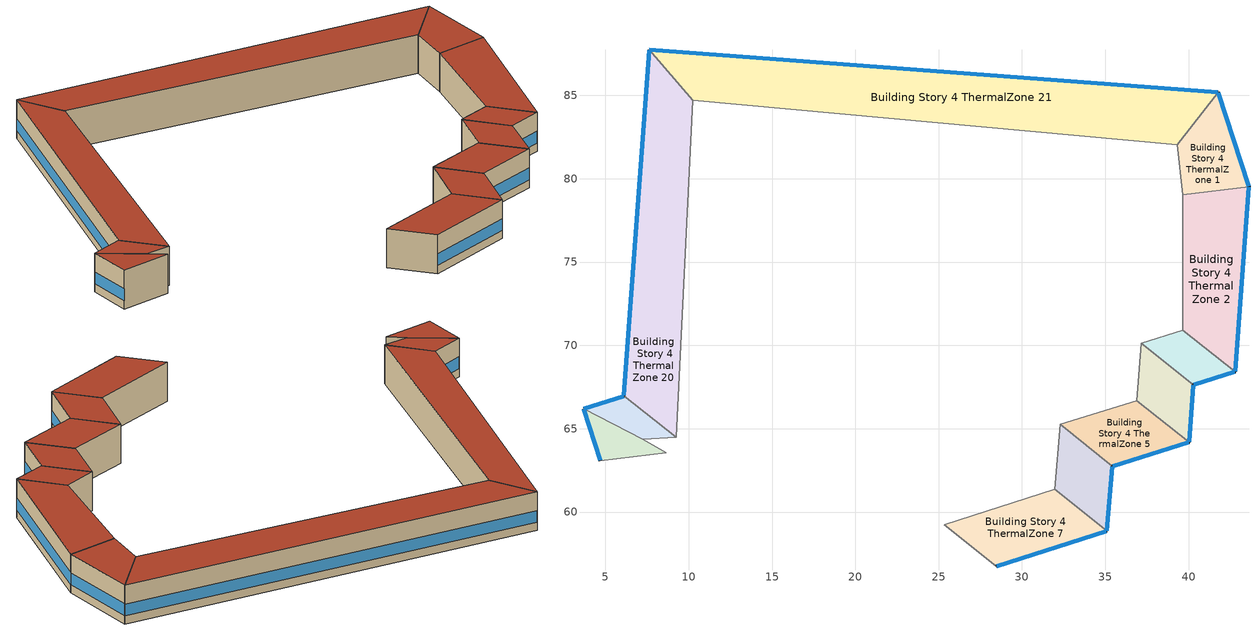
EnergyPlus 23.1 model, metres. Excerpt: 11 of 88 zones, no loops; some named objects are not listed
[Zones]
Building Story 4 ThermalZone 1
 floor adiabatic (Typical Interior Ceiling): 41.78,85.18 43.63,79.52 39.65,79.04 39.31,82.04 z10.8
 wall outside (Typical Insulated Steel Framed Exterior Wall R-12.99): 43.63,79.52 41.78,85.18 z10.8:14.4
 wall adiabatic (Typical Interior Wall): 41.78,85.18 39.31,82.04 39.65,79.04 43.63,79.52 z10.8:14.4
 window (U 0.55 SHGC 0.25): 43.62,79.54 41.79,85.16 z11.56:12.65
 roof outside (Typical IEAD Roof - Highly Reflective R-25.64): 39.31,82.04 39.65,79.04 43.63,79.52 41.78,85.18 z14.4
Building Story 4 ThermalZone 18
 floor adiabatic (Typical Interior Ceiling): 4.69,63.08 3.68,66.19 7.24,64.37 8.66,63.55 z10.8
 wall outside (Typical Insulated Steel Framed Exterior Wall R-12.99): 3.68,66.19 4.69,63.08 z10.8:14.4
 wall adiabatic (Typical Interior Wall): 4.69,63.08 8.66,63.55 7.24,64.37 3.68,66.19 z10.8:14.4
 window (U 0.55 SHGC 0.25): 3.69,66.17 4.68,63.11 z11.56:12.66
 roof outside (Typical IEAD Roof - Highly Reflective R-25.64): 8.66,63.55 7.24,64.37 3.68,66.19 4.69,63.08 z14.4
Building Story 4 ThermalZone 19
 floor adiabatic (Typical Interior Ceiling): 3.68,66.19 6.11,66.97 9.26,64.5 7.24,64.37 z10.8
 wall outside (Typical Insulated Steel Framed Exterior Wall R-12.99): 6.11,66.97 3.68,66.19 z10.8:14.4
 wall adiabatic (Typical Interior Wall): 3.68,66.19 7.24,64.37 9.26,64.5 6.11,66.97 z10.8:14.4
 window (U 0.55 SHGC 0.25): 6.09,66.96 3.71,66.2 z11.56:12.66
 roof outside (Typical IEAD Roof - Highly Reflective R-25.64): 7.24,64.37 9.26,64.5 6.11,66.97 3.68,66.19 z14.4
Building Story 4 ThermalZone 2
 floor adiabatic (Typical Interior Ceiling): 43.63,79.52 42.79,68.41 39.66,70.91 39.65,79.04 z10.8
 wall outside (Typical Insulated Steel Framed Exterior Wall R-12.99): 42.79,68.41 43.63,79.52 z10.8:14.4
 wall adiabatic (Typical Interior Wall): 43.63,79.52 39.65,79.04 39.66,70.91 42.79,68.41 z10.8:14.4
 window (U 0.55 SHGC 0.25): 42.79,68.44 43.62,79.49 z11.56:12.65
 roof outside (Typical IEAD Roof - Highly Reflective R-25.64): 39.65,79.04 39.66,70.91 42.79,68.41 43.63,79.52 z14.4
Building Story 4 ThermalZone 20
 floor adiabatic (Typical Interior Ceiling): 6.11,66.97 7.62,87.74 10.23,84.71 9.26,64.5 z10.8
 wall outside (Typical Insulated Steel Framed Exterior Wall R-12.99): 7.62,87.74 6.11,66.97 z10.8:14.4
 wall adiabatic (Typical Interior Wall): 6.11,66.97 9.26,64.5 10.23,84.71 7.62,87.74 z10.8:14.4
 window (U 0.55 SHGC 0.25): 7.62,87.71 6.11,66.99 z11.56:12.64
 roof outside (Typical IEAD Roof - Highly Reflective R-25.64): 9.26,64.5 10.23,84.71 7.62,87.74 6.11,66.97 z14.4
Building Story 4 ThermalZone 21
 floor adiabatic (Typical Interior Ceiling): 7.62,87.74 41.78,85.18 39.31,82.04 10.23,84.71 z10.8
 wall outside (Typical Insulated Steel Framed Exterior Wall R-12.99): 41.78,85.18 7.62,87.74 z10.8:14.4
 wall adiabatic (Typical Interior Wall): 7.62,87.74 10.23,84.71 39.31,82.04 41.78,85.18 z10.8:14.4
 window (U 0.55 SHGC 0.25): 41.76,85.19 7.65,87.74 z11.56:12.64
 roof outside (Typical IEAD Roof - Highly Reflective R-25.64): 10.23,84.71 39.31,82.04 41.78,85.18 7.62,87.74 z14.4
Building Story 4 ThermalZone 3
 floor adiabatic (Typical Interior Ceiling): 42.79,68.41 40.28,67.64 37.15,70.13 39.66,70.91 z10.8
 wall outside (Typical Insulated Steel Framed Exterior Wall R-12.99): 40.28,67.64 42.79,68.41 z10.8:14.4
 wall adiabatic (Typical Interior Wall): 42.79,68.41 39.66,70.91 37.15,70.13 40.28,67.64 z10.8:14.4
 window (U 0.55 SHGC 0.25): 40.3,67.64 42.76,68.41 z11.56:12.66
 roof outside (Typical IEAD Roof - Highly Reflective R-25.64): 39.66,70.91 37.15,70.13 40.28,67.64 42.79,68.41 z14.4
Building Story 4 ThermalZone 4
 floor adiabatic (Typical Interior Ceiling): 40.28,67.64 40.03,64.19 36.89,66.68 37.15,70.13 z10.8
 wall outside (Typical Insulated Steel Framed Exterior Wall R-12.99): 40.03,64.19 40.28,67.64 z10.8:14.4
 wall adiabatic (Typical Interior Wall): 40.28,67.64 37.15,70.13 36.89,66.68 40.03,64.19 z10.8:14.4
 window (U 0.55 SHGC 0.25): 40.03,64.22 40.27,67.61 z11.56:12.66
 roof outside (Typical IEAD Roof - Highly Reflective R-25.64): 37.15,70.13 36.89,66.68 40.03,64.19 40.28,67.64 z14.4
Building Story 4 ThermalZone 5
 floor adiabatic (Typical Interior Ceiling): 40.03,64.19 35.42,62.75 32.3,65.25 36.89,66.68 z10.8
 wall outside (Typical Insulated Steel Framed Exterior Wall R-12.99): 35.42,62.75 40.03,64.19 z10.8:14.4
 wall adiabatic (Typical Interior Wall): 40.03,64.19 36.89,66.68 32.3,65.25 35.42,62.75 z10.8:14.4
 window (U 0.55 SHGC 0.25): 35.44,62.76 40,64.19 z11.56:12.65
 roof outside (Typical IEAD Roof - Highly Reflective R-25.64): 36.89,66.68 32.3,65.25 35.42,62.75 40.03,64.19 z14.4
Building Story 4 ThermalZone 6
 floor adiabatic (Typical Interior Ceiling): 35.42,62.75 35.08,58.86 31.96,61.36 32.3,65.25 z10.8
 wall outside (Typical Insulated Steel Framed Exterior Wall R-12.99): 35.08,58.86 35.42,62.75 z10.8:14.4
 wall adiabatic (Typical Interior Wall): 35.42,62.75 32.3,65.25 31.96,61.36 35.08,58.86 z10.8:14.4
 window (U 0.55 SHGC 0.25): 35.09,58.89 35.42,62.72 z11.56:12.66
 roof outside (Typical IEAD Roof - Highly Reflective R-25.64): 32.3,65.25 31.96,61.36 35.08,58.86 35.42,62.75 z14.4
Building Story 4 ThermalZone 7
 floor adiabatic (Typical Interior Ceiling): 35.08,58.86 28.47,56.75 25.33,59.23 31.96,61.36 z10.8
 wall outside (Typical Insulated Steel Framed Exterior Wall R-12.99): 28.47,56.75 35.08,58.86 z10.8:14.4
 wall adiabatic (Typical Interior Wall): 35.08,58.86 31.96,61.36 25.33,59.23 28.47,56.75 z10.8:14.4
 window (U 0.55 SHGC 0.25): 28.49,56.76 35.06,58.85 z11.56:12.65
 roof outside (Typical IEAD Roof - Highly Reflective R-25.64): 31.96,61.36 25.33,59.23 28.47,56.75 35.08,58.86 z14.4
[Building]
bld_12: Terrain=City
[Site:Location]
Jack Northrop Fld H_CA_USA: Latitude {deg}=41.31356; Longitude {deg}=-105.585; Time Zone {hr}=-8; Elevation {m}=21
[Site:GroundTemperature:FCfactorMethod]
18.8, 14.3, 13.6, 13.2, 13.3, 12.6, 15.3, 15.6, 17.7, 19.4, 19.7, 18.5
[Site:WaterMainsTemperature]
Calculation Method=Correlation; Annual Average Outdoor Air Temperature {C}=8.96667; Maximum Difference In Monthly Average Outdoor Air Temperatures {deltaC}=26.2
[SizingPeriod:DesignDay] Day of Month=21; Dry-Bulb Temperature Range Modifier Type=DefaultMultipliers; Humidity Condition Type=Wetbulb; Barometric Pressure {Pa}=98769; Rain Indicator=No; Snow Indicator=No; Daylight Saving Time Indicator=No; Begin Environment Reset Mode=FullResetAtBeginEnvironment
Name | Month | Day Type | Maximum Dry-Bulb Temperature {C} | Daily Dry-Bulb Temperature Range {deltaC} | Wetbulb or DewPoint at Maximum Dry-Bulb {C} | Wind Speed {m/s} | Wind Direction {deg} | Solar Model Indicator | ASHRAE Clear Sky Optical Depth for Beam Irradiance (taub) | ASHRAE Clear Sky Optical Depth for Diffuse Irradiance (taud) | Sky Clearness
Buffalo Niagara Intl Ap Ann Clg .4% Condns DB=>MWB 1 | 7 | SummerDesignDay | 30.3 | 9.3 | 21.8 | 5.7 | 240 | ASHRAETau | 0.462 | 2.001
Buffalo Niagara Intl Ap Ann Clg .4% Condns WB=>MDB 1 | 7 | SummerDesignDay | 27.8 | 9.3 | 23.8 | 5.7 | 240 | ASHRAETau | 0.462 | 2.001
Buffalo Niagara Intl Ap Ann Htg 99.6% Condns DB 1 | 1 | WinterDesignDay | -16.3 | 0 | -16.3 | 5.1 | 270 | ASHRAEClearSky |  |  | 0
[Material]
Name | Roughness | Thickness {m} | Conductivity {W/m-K} | Density {kg/m3} | Specific Heat {J/kg-K} | Thermal Absorptance | Solar Absorptance | Visible Absorptance
100mm Normalweight concrete floor | MediumRough | 0.1016 | 2.31045 | 2322 | 832.557 | 0.9 | 0.7 | 0.7
25mm Stucco | Smooth | 0.0254 | 0.72 | 1856 | 840 | 0.9 | 0.7 | 0.7
5/8 in. Gypsum Board | MediumSmooth | 0.0159 | 0.16 | 800 | 1090 | 0.9 | 0.7 | 0.7
G01 13mm gypsum board | Smooth | 0.0127 | 0.160031 | 800.001 | 1090.73 | 0.9 | 0.7 | 0.5
Metal Roof Surface | Smooth | 0.0008 | 45.28 | 7824 | 500 | 0.9 | 0.7 | 0.7
Roof Membrane - Highly Reflective | VeryRough | 0.0095 | 0.16 | 1121.29 | 1460 | 0.75 | 0.45 | 0.7
Std Wood 6inch 1; Std Wood 6inch 2 | MediumSmooth | 0.15 | 0.12 | 540 | 1210 | 0.9 | 0.7 | 0.7
[Material:NoMass] Roughness=Smooth; Thermal Absorptance=0.9; Solar Absorptance=0.7
Name | Thermal Resistance {m2-K/W} | Visible Absorptance
CP02 CARPET PAD | 0.21648 | 0.8
Typical Insulation R-10.81 | 1.90342 | 0.7
Typical Insulation R-24.52 | 4.31889 | 0.7
[WindowMaterial:Gas]
Gap_1_W_0_0032: Gas Type=Air; Thickness {m}=0.0032
[WindowMaterial:Glazing] Optical Data Type=SpectralAverage; Infrared Transmittance at Normal Incidence=0; Back Side Infrared Hemispherical Emissivity=0.84; Conductivity {W/m-K}=1; Dirt Correction Factor for Solar and Visible Transmittance=1; Solar Diffusing=No
Name | Thickness {m} | Solar Transmittance at Normal Incidence | Front Side Solar Reflectance at Normal Incidence | Back Side Solar Reflectance at Normal Incidence | Visible Transmittance at Normal Incidence | Front Side Visible Reflectance at Normal Incidence | Back Side Visible Reflectance at Normal Incidence | Front Side Infrared Hemispherical Emissivity
Glass_2022F_LayerAvg | 0.0039 | 0.355897 | 0.394095 | 0.265645 | 0.677694 | 0.042734 | 0.05547 | 0.046
Glass_2175_LayerAvg | 0.0086 | 0.167758 | 0.217606 | 0.437978 | 0.416044 | 0.078729 | 0.10654 | 0.84
[Construction]
InteriorFurnishings 1: Std Wood 6inch 1
InteriorFurnishings 2: Std Wood 6inch 2
Typical IEAD Roof - Highly Reflective R-25.64: Roof Membrane - Highly Reflective, Typical Insulation R-24.52, Metal Roof Surface
Typical Insulated Steel Framed Exterior Wall R-12.99: 25mm Stucco, 5/8 in. Gypsum Board, Typical Insulation R-10.81, 5/8 in. Gypsum Board
Typical Interior Ceiling: CP02 CARPET PAD, 100mm Normalweight concrete floor
Typical Interior Wall: G01 13mm gypsum board, G01 13mm gypsum board
U 0.55 SHGC 0.25: Glass_2175_LayerAvg, Gap_1_W_0_0032, Glass_2022F_LayerAvg
[Zone] Multiplier=1; Part of Total Floor Area=Yes
Building Story 4 ThermalZone 1; Building Story 4 ThermalZone 18; Building Story 4 ThermalZone 19; Building Story 4 ThermalZone 2; Building Story 4 ThermalZone 20; Building Story 4 ThermalZone 21; Building Story 4 ThermalZone 3; Building Story 4 ThermalZone 4; Building Story 4 ThermalZone 5; Building Story 4 ThermalZone 6; Building Story 4 ThermalZone 7
[Space] Space Type=Story Top Blended Space Type
Name | Zone
Building Story 4 Space 1 | Building Story 4 ThermalZone 1
Building Story 4 Space 18 | Building Story 4 ThermalZone 18
Building Story 4 Space 19 | Building Story 4 ThermalZone 19
Building Story 4 Space 2 | Building Story 4 ThermalZone 2
Building Story 4 Space 20 | Building Story 4 ThermalZone 20
Building Story 4 Space 21 | Building Story 4 ThermalZone 21
Building Story 4 Space 3 | Building Story 4 ThermalZone 3
Building Story 4 Space 4 | Building Story 4 ThermalZone 4
Building Story 4 Space 5 | Building Story 4 ThermalZone 5
Building Story 4 Space 6 | Building Story 4 ThermalZone 6
Building Story 4 Space 7 | Building Story 4 ThermalZone 7
[SpaceList]
Story Top Blended Space Type: Building Story 4 Space 1, Building Story 4 Space 7, Building Story 4 Space 5, Building Story 4 Space 8, Building Story 4 Space 21, Building Story 4 Space 12, Building Story 4 Space 3, Building Story 4 Space 19, Building Story 4 Space 16, Building Story 4 Space 18, Building Story 4 Space, Building Story 4 Space 17, Building Story 4 Space 10, Building Story 4 Space 6, Building Story 4 Space 4, Building Story 4 Space 15, Building Story 4 Space 20, Building Story 4 Space 13, Building Story 4 Space 2, Building Story 4 Space 9, Building Story 4 Space 14, Building Story 4 Space 11
[InternalMass]
Name | Construction | Zone or ZoneList | Space or SpaceList | Surface Area {m2}
Building Story 4 Space 1 Office WholeBuilding - Lg Office A  - Story Top Mass; Building Story 4 Space 1 Office WholeBuilding - Lg Office C  - Story Top Mass | InteriorFurnishings 1 | Building Story 4 ThermalZone 1 | Building Story 4 Space 1 | 2.91898
Building Story 4 Space 7 Office WholeBuilding - Lg Office A  - Story Top Mass; Building Story 4 Space 7 Office WholeBuilding - Lg Office C  - Story Top Mass | InteriorFurnishings 1 | Building Story 4 ThermalZone 7 | Building Story 4 Space 7 | 4.23709
Building Story 4 Space 5 Office WholeBuilding - Lg Office A  - Story Top Mass; Building Story 4 Space 5 Office WholeBuilding - Lg Office C  - Story Top Mass | InteriorFurnishings 1 | Building Story 4 ThermalZone 5 | Building Story 4 Space 5 | 2.92402
Building Story 4 Space 21 Office WholeBuilding - Lg Office A  - Story Top Mass; Building Story 4 Space 21 Office WholeBuilding - Lg Office C  - Story Top Mass | InteriorFurnishings 1 | Building Story 4 ThermalZone 21 | Building Story 4 Space 21 | 17.8663
Building Story 4 Space 3 Office WholeBuilding - Lg Office A  - Story Top Mass; Building Story 4 Space 3 Office WholeBuilding - Lg Office C  - Story Top Mass | InteriorFurnishings 1 | Building Story 4 ThermalZone 3 | Building Story 4 Space 3 | 1.59524
Building Story 4 Space 19 Office WholeBuilding - Lg Office A  - Story Top Mass; Building Story 4 Space 19 Office WholeBuilding - Lg Office C  - Story Top Mass | InteriorFurnishings 1 | Building Story 4 ThermalZone 19 | Building Story 4 Space 19 | 1.15428
Building Story 4 Space 18 Office WholeBuilding - Lg Office A  - Story Top Mass; Building Story 4 Space 18 Office WholeBuilding - Lg Office C  - Story Top Mass | InteriorFurnishings 1 | Building Story 4 ThermalZone 18 | Building Story 4 Space 18 | 1.20303
Building Story 4 Space 6 Office WholeBuilding - Lg Office A  - Story Top Mass; Building Story 4 Space 6 Office WholeBuilding - Lg Office C  - Story Top Mass | InteriorFurnishings 1 | Building Story 4 ThermalZone 6 | Building Story 4 Space 6 | 2.38235
Building Story 4 Space 4 Office WholeBuilding - Lg Office A  - Story Top Mass; Building Story 4 Space 4 Office WholeBuilding - Lg Office C  - Story Top Mass | InteriorFurnishings 1 | Building Story 4 ThermalZone 4 | Building Story 4 Space 4 | 2.09498
Building Story 4 Space 20 Office WholeBuilding - Lg Office A  - Story Top Mass; Building Story 4 Space 20 Office WholeBuilding - Lg Office C  - Story Top Mass | InteriorFurnishings 1 | Building Story 4 ThermalZone 20 | Building Story 4 Space 20 | 11.4395
Building Story 4 Space 2 Office WholeBuilding - Lg Office A  - Story Top Mass; Building Story 4 Space 2 Office WholeBuilding - Lg Office C  - Story Top Mass | InteriorFurnishings 1 | Building Story 4 ThermalZone 2 | Building Story 4 Space 2 | 6.3381
Building Story 4 Space 1 Office WholeBuilding - Lg Office A end_a - Story Top Mass; Building Story 4 Space 1 Office WholeBuilding - Lg Office A end_b - Story Top Mass; Building Story 4 Space 1 Office WholeBuilding - Lg Office C end_a - Story Top Mass; Building Story 4 Space 1 Office WholeBuilding - Lg Office C end_b - Story Top Mass | InteriorFurnishings 1 | Building Story 4 ThermalZone 1 | Building Story 4 Space 1 | 0.242637
Building Story 4 Space 7 Office WholeBuilding - Lg Office A end_a - Story Top Mass; Building Story 4 Space 7 Office WholeBuilding - Lg Office A end_b - Story Top Mass; Building Story 4 Space 7 Office WholeBuilding - Lg Office C end_a - Story Top Mass; Building Story 4 Space 7 Office WholeBuilding - Lg Office C end_b - Story Top Mass | InteriorFurnishings 1 | Building Story 4 ThermalZone 7 | Building Story 4 Space 7 | 0.352204
Building Story 4 Space 5 Office WholeBuilding - Lg Office A end_a - Story Top Mass; Building Story 4 Space 5 Office WholeBuilding - Lg Office A end_b - Story Top Mass; Building Story 4 Space 5 Office WholeBuilding - Lg Office C end_a - Story Top Mass; Building Story 4 Space 5 Office WholeBuilding - Lg Office C end_b - Story Top Mass | InteriorFurnishings 1 | Building Story 4 ThermalZone 5 | Building Story 4 Space 5 | 0.243056
Building Story 4 Space 21 Office WholeBuilding - Lg Office A end_a - Story Top Mass; Building Story 4 Space 21 Office WholeBuilding - Lg Office A end_b - Story Top Mass; Building Story 4 Space 21 Office WholeBuilding - Lg Office C end_a - Story Top Mass; Building Story 4 Space 21 Office WholeBuilding - Lg Office C end_b - Story Top Mass | InteriorFurnishings 1 | Building Story 4 ThermalZone 21 | Building Story 4 Space 21 | 1.48512
Building Story 4 Space 3 Office WholeBuilding - Lg Office A end_a - Story Top Mass; Building Story 4 Space 3 Office WholeBuilding - Lg Office A end_b - Story Top Mass; Building Story 4 Space 3 Office WholeBuilding - Lg Office C end_a - Story Top Mass; Building Story 4 Space 3 Office WholeBuilding - Lg Office C end_b - Story Top Mass | InteriorFurnishings 1 | Building Story 4 ThermalZone 3 | Building Story 4 Space 3 | 0.132603
Building Story 4 Space 19 Office WholeBuilding - Lg Office A end_a - Story Top Mass; Building Story 4 Space 19 Office WholeBuilding - Lg Office A end_b - Story Top Mass; Building Story 4 Space 19 Office WholeBuilding - Lg Office C end_a - Story Top Mass; Building Story 4 Space 19 Office WholeBuilding - Lg Office C end_b - Story Top Mass | InteriorFurnishings 1 | Building Story 4 ThermalZone 19 | Building Story 4 Space 19 | 0.0959489
Building Story 4 Space 18 Office WholeBuilding - Lg Office A end_a - Story Top Mass; Building Story 4 Space 18 Office WholeBuilding - Lg Office A end_b - Story Top Mass; Building Story 4 Space 18 Office WholeBuilding - Lg Office C end_a - Story Top Mass; Building Story 4 Space 18 Office WholeBuilding - Lg Office C end_b - Story Top Mass | InteriorFurnishings 1 | Building Story 4 ThermalZone 18 | Building Story 4 Space 18 | 0.100001
Building Story 4 Space 6 Office WholeBuilding - Lg Office A end_a - Story Top Mass; Building Story 4 Space 6 Office WholeBuilding - Lg Office A end_b - Story Top Mass; Building Story 4 Space 6 Office WholeBuilding - Lg Office C end_a - Story Top Mass; Building Story 4 Space 6 Office WholeBuilding - Lg Office C end_b - Story Top Mass | InteriorFurnishings 1 | Building Story 4 ThermalZone 6 | Building Story 4 Space 6 | 0.198031
Building Story 4 Space 4 Office WholeBuilding - Lg Office A end_a - Story Top Mass; Building Story 4 Space 4 Office WholeBuilding - Lg Office A end_b - Story Top Mass; Building Story 4 Space 4 Office WholeBuilding - Lg Office C end_a - Story Top Mass; Building Story 4 Space 4 Office WholeBuilding - Lg Office C end_b - Story Top Mass | InteriorFurnishings 1 | Building Story 4 ThermalZone 4 | Building Story 4 Space 4 | 0.174143
Building Story 4 Space 20 Office WholeBuilding - Lg Office A end_a - Story Top Mass; Building Story 4 Space 20 Office WholeBuilding - Lg Office A end_b - Story Top Mass; Building Story 4 Space 20 Office WholeBuilding - Lg Office C end_a - Story Top Mass; Building Story 4 Space 20 Office WholeBuilding - Lg Office C end_b - Story Top Mass | InteriorFurnishings 1 | Building Story 4 ThermalZone 20 | Building Story 4 Space 20 | 0.950895
Building Story 4 Space 2 Office WholeBuilding - Lg Office A end_a - Story Top Mass; Building Story 4 Space 2 Office WholeBuilding - Lg Office A end_b - Story Top Mass; Building Story 4 Space 2 Office WholeBuilding - Lg Office C end_a - Story Top Mass; Building Story 4 Space 2 Office WholeBuilding - Lg Office C end_b - Story Top Mass | InteriorFurnishings 1 | Building Story 4 ThermalZone 2 | Building Story 4 Space 2 | 0.526849
Building Story 4 Space 1 Office WholeBuilding - Lg Office B  - Story Top Mass | InteriorFurnishings 1 | Building Story 4 ThermalZone 1 | Building Story 4 Space 1 | 21.4646
Building Story 4 Space 7 Office WholeBuilding - Lg Office B  - Story Top Mass | InteriorFurnishings 1 | Building Story 4 ThermalZone 7 | Building Story 4 Space 7 | 31.1573
Building Story 4 Space 5 Office WholeBuilding - Lg Office B  - Story Top Mass | InteriorFurnishings 1 | Building Story 4 ThermalZone 5 | Building Story 4 Space 5 | 21.5017
Building Story 4 Space 21 Office WholeBuilding - Lg Office B  - Story Top Mass | InteriorFurnishings 1 | Building Story 4 ThermalZone 21 | Building Story 4 Space 21 | 131.38
Building Story 4 Space 3 Office WholeBuilding - Lg Office B  - Story Top Mass | InteriorFurnishings 1 | Building Story 4 ThermalZone 3 | Building Story 4 Space 3 | 11.7306
Building Story 4 Space 19 Office WholeBuilding - Lg Office B  - Story Top Mass | InteriorFurnishings 1 | Building Story 4 ThermalZone 19 | Building Story 4 Space 19 | 8.488
Building Story 4 Space 18 Office WholeBuilding - Lg Office B  - Story Top Mass | InteriorFurnishings 1 | Building Story 4 ThermalZone 18 | Building Story 4 Space 18 | 8.84648
Building Story 4 Space 6 Office WholeBuilding - Lg Office B  - Story Top Mass | InteriorFurnishings 1 | Building Story 4 ThermalZone 6 | Building Story 4 Space 6 | 17.5186
Building Story 4 Space 4 Office WholeBuilding - Lg Office B  - Story Top Mass | InteriorFurnishings 1 | Building Story 4 ThermalZone 4 | Building Story 4 Space 4 | 15.4053
Building Story 4 Space 20 Office WholeBuilding - Lg Office B  - Story Top Mass | InteriorFurnishings 1 | Building Story 4 ThermalZone 20 | Building Story 4 Space 20 | 84.1198
Building Story 4 Space 2 Office WholeBuilding - Lg Office B  - Story Top Mass | InteriorFurnishings 1 | Building Story 4 ThermalZone 2 | Building Story 4 Space 2 | 46.6071
Building Story 4 Space 1 Office WholeBuilding - Lg Office B end_a - Story Top Mass; Building Story 4 Space 1 Office WholeBuilding - Lg Office B end_b - Story Top Mass | InteriorFurnishings 1 | Building Story 4 ThermalZone 1 | Building Story 4 Space 1 | 1.78423
Building Story 4 Space 7 Office WholeBuilding - Lg Office B end_a - Story Top Mass; Building Story 4 Space 7 Office WholeBuilding - Lg Office B end_b - Story Top Mass | InteriorFurnishings 1 | Building Story 4 ThermalZone 7 | Building Story 4 Space 7 | 2.58992
Building Story 4 Space 5 Office WholeBuilding - Lg Office B end_a - Story Top Mass; Building Story 4 Space 5 Office WholeBuilding - Lg Office B end_b - Story Top Mass | InteriorFurnishings 1 | Building Story 4 ThermalZone 5 | Building Story 4 Space 5 | 1.78731
Building Story 4 Space 21 Office WholeBuilding - Lg Office B end_a - Story Top Mass; Building Story 4 Space 21 Office WholeBuilding - Lg Office B end_b - Story Top Mass | InteriorFurnishings 1 | Building Story 4 ThermalZone 21 | Building Story 4 Space 21 | 10.9208
Building Story 4 Space 3 Office WholeBuilding - Lg Office B end_a - Story Top Mass; Building Story 4 Space 3 Office WholeBuilding - Lg Office B end_b - Story Top Mass | InteriorFurnishings 1 | Building Story 4 ThermalZone 3 | Building Story 4 Space 3 | 0.975093
Building Story 4 Space 19 Office WholeBuilding - Lg Office B end_a - Story Top Mass; Building Story 4 Space 19 Office WholeBuilding - Lg Office B end_b - Story Top Mass | InteriorFurnishings 1 | Building Story 4 ThermalZone 19 | Building Story 4 Space 19 | 0.705557
Building Story 4 Space 18 Office WholeBuilding - Lg Office B end_a - Story Top Mass; Building Story 4 Space 18 Office WholeBuilding - Lg Office B end_b - Story Top Mass | InteriorFurnishings 1 | Building Story 4 ThermalZone 18 | Building Story 4 Space 18 | 0.735355
Building Story 4 Space 6 Office WholeBuilding - Lg Office B end_a - Story Top Mass; Building Story 4 Space 6 Office WholeBuilding - Lg Office B end_b - Story Top Mass | InteriorFurnishings 1 | Building Story 4 ThermalZone 6 | Building Story 4 Space 6 | 1.45622
Building Story 4 Space 4 Office WholeBuilding - Lg Office B end_a - Story Top Mass; Building Story 4 Space 4 Office WholeBuilding - Lg Office B end_b - Story Top Mass | InteriorFurnishings 1 | Building Story 4 ThermalZone 4 | Building Story 4 Space 4 | 1.28056
Building Story 4 Space 20 Office WholeBuilding - Lg Office B end_a - Story Top Mass; Building Story 4 Space 20 Office WholeBuilding - Lg Office B end_b - Story Top Mass | InteriorFurnishings 1 | Building Story 4 ThermalZone 20 | Building Story 4 Space 20 | 6.99238
Building Story 4 Space 2 Office WholeBuilding - Lg Office B end_a - Story Top Mass; Building Story 4 Space 2 Office WholeBuilding - Lg Office B end_b - Story Top Mass | InteriorFurnishings 1 | Building Story 4 ThermalZone 2 | Building Story 4 Space 2 | 3.87417
Building Story 4 Space 1 Mass | InteriorFurnishings 2 | Building Story 4 ThermalZone 1 | Building Story 4 Space 1 | 31.8416
Building Story 4 Space 18 Mass | InteriorFurnishings 2 | Building Story 4 ThermalZone 18 | Building Story 4 Space 18 | 13.1233
Building Story 4 Space 19 Mass | InteriorFurnishings 2 | Building Story 4 ThermalZone 19 | Building Story 4 Space 19 | 12.5915
Building Story 4 Space 2 Mass | InteriorFurnishings 2 | Building Story 4 ThermalZone 2 | Building Story 4 Space 2 | 69.139
Building Story 4 Space 20 Mass | InteriorFurnishings 2 | Building Story 4 ThermalZone 20 | Building Story 4 Space 20 | 124.787
Building Story 4 Space 21 Mass | InteriorFurnishings 2 | Building Story 4 ThermalZone 21 | Building Story 4 Space 21 | 194.894
Building Story 4 Space 3 Mass | InteriorFurnishings 2 | Building Story 4 ThermalZone 3 | Building Story 4 Space 3 | 17.4017
Building Story 4 Space 4 Mass | InteriorFurnishings 2 | Building Story 4 ThermalZone 4 | Building Story 4 Space 4 | 22.853
Building Story 4 Space 5 Mass | InteriorFurnishings 2 | Building Story 4 ThermalZone 5 | Building Story 4 Space 5 | 31.8965
Building Story 4 Space 6 Mass | InteriorFurnishings 2 | Building Story 4 ThermalZone 6 | Building Story 4 Space 6 | 25.9878
Building Story 4 Space 7 Mass | InteriorFurnishings 2 | Building Story 4 ThermalZone 7 | Building Story 4 Space 7 | 46.2201
[Lights]
Office WholeBuilding - Lg Office Lights 2: Zone or ZoneList or Space or SpaceList=Story Top Blended Space Type; Schedule=OfficeLarge BLDG_LIGHT_SCH_2013; Design Level Calculation Method=Watts/Area; Watts per Zone Floor Area {W/m2}=8.82641; Return Air Fraction=0; Fraction Radiant=0.7; Fraction Visible=0.2; Fraction Replaceable=1
[People]
Office WholeBuilding - Lg Office People 2: Zone or ZoneList or Space or SpaceList=Story Top Blended Space Type; Number of People Schedule=OfficeLarge BLDG_OCC_SCH; Number of People Calculation Method=People/Area; People per Floor Area {person/m2}=0.0538196; Fraction Radiant=0.3; Activity Level Schedule=OfficeLarge ACTIVITY_SCH; Enable ASHRAE 55 Comfort Warnings=Yes; Mean Radiant Temperature Calculation Type=ZoneAveraged; Work Efficiency Schedule=Work Efficiency Schedule; Clothing Insulation Schedule=Clothing Schedule; Air Velocity Schedule=Air Velocity Schedule; Thermal Comfort Model 1 Type=Fanger
[ElectricEquipment]
Office WholeBuilding - Lg Office Elec Equip 2: Zone or ZoneList or Space or SpaceList=Story Top Blended Space Type; Schedule=OfficeLarge BLDG_EQUIP_SCH; Design Level Calculation Method=Watts/Area; Watts per Zone Floor Area {W/m2}=8.07007; Fraction Latent=0; Fraction Radiant=0.5; Fraction Lost=0
[ZoneInfiltration:DesignFlowRate] Zone or ZoneList or Space or SpaceList=Story Top Blended Space Type; Schedule=Always On Discrete; Design Flow Rate Calculation Method=Flow/ExteriorArea; Constant Term Coefficient=0; Temperature Term Coefficient=0; Velocity Term Coefficient=0.224; Velocity Squared Term Coefficient=0
Name | Flow Rate per Exterior Surface Area {m3/s-m2}
Office WholeBuilding - Lg Office A  - Story Top Infiltration; Office WholeBuilding - Lg Office C  - Story Top Infiltration | 2.81268e-05
Office WholeBuilding - Lg Office A end_a - Story Top Infiltration; Office WholeBuilding - Lg Office A end_b - Story Top Infiltration; Office WholeBuilding - Lg Office C end_a - Story Top Infiltration; Office WholeBuilding - Lg Office C end_b - Story Top Infiltration | 4.67603e-06
Office WholeBuilding - Lg Office B end_a - Story Top Infiltration; Office WholeBuilding - Lg Office B end_b - Story Top Infiltration | 1.71925e-05
[Daylighting:Controls] Lighting Control Type=Stepped; Minimum Input Power Fraction for Continuous or ContinuousOff Dimming Control=0.3; Minimum Light Output Fraction for Continuous or ContinuousOff Dimming Control=0.2; Number of Stepped Control Steps=3; Probability Lighting will be Reset When Needed in Manual Stepped Control=1; Glare Calculation Azimuth Angle of View Direction Clockwise from Zone y-Axis {deg}=-0; Maximum Allowable Discomfort Glare Index=22; Illuminance Setpoint at Reference Point 1 {lux}=377; Illuminance Setpoint at Reference Point 2 {lux}=377
Name | Zone or Space | Glare Calculation Daylighting Reference Point | Daylighting Reference Point 1 | Fraction of Lights Controlled by Reference Point 1 | Daylighting Reference Point 2 | Fraction of Lights Controlled by Reference Point 2
Building Story 4 ThermalZone 2 DaylightingControls | Building Story 4 ThermalZone 2 | Building Story 4 Space 2 Daylt Sensor 1 | Building Story 4 Space 2 Daylt Sensor 1 | 0.375 | Building Story 4 Space 2 Daylt Sensor 2 | 0.14
Building Story 4 ThermalZone 20 DaylightingControls | Building Story 4 ThermalZone 20 | Building Story 4 Space 20 Daylt Sensor 1 | Building Story 4 Space 20 Daylt Sensor 1 | 0.412 | Building Story 4 Space 20 Daylt Sensor 2 | 0.12
Building Story 4 ThermalZone 21 DaylightingControls | Building Story 4 ThermalZone 21 | Building Story 4 Space 21 Daylt Sensor 1 | Building Story 4 Space 21 Daylt Sensor 1 | 0.421 | Building Story 4 Space 21 Daylt Sensor 2 | 0.122
[Exterior:Lights] Control Option=AstronomicalClock
Name | Schedule | Design Level {W}
Building Facades | Schedule Ruleset 1 | 1052.27
Main Entries | Schedule Ruleset 2 | 283.459
Other Doors | Schedule Ruleset 2 | 630.697
Parking Areas and Drives | Schedule Ruleset 2 | 11280.9
[Schedule:Day:Interval]
OfficeLarge BLDG_LIGHT_SCH_2013 Wkdy Day: No, 05:00, 0.05, 06:00, 0.1, 07:00, 0.0905601, 08:00, 0.27168, 17:00, 0.815041, 18:00, 0.452801, 20:00, 0.27168, 22:00, 0.18112, 23:00, 0.0905601, 24:00, 0.0452801
OfficeLarge BLDG_LIGHT_SCH_2013 Sat Day: No, 06:00, 0.05, 08:00, 0.0905601, 12:00, 0.27168, 17:00, 0.13584, 19:00, 0.0452801, 24:00, 0.05
OfficeLarge BLDG_LIGHT_SCH_2013 Default: No, 05:00, 0.05, 18:00, 0.0452801, 24:00, 0.05
OfficeLarge BLDG_LIGHT_SCH_2013 Summer Design Day; Clothing Schedule Default Winter Clothes; OfficeLarge BLDG_EQUIP_SCH Summer Design Day: No, 24:00, 1
OfficeLarge BLDG_LIGHT_SCH_2013 Winter Design Day; Work Efficiency Schedule Default; OfficeLarge BLDG_OCC_SCH Winter Design Day; OfficeLarge BLDG_EQUIP_SCH Winter Design Day: No, 24:00, 0
Air Velocity Schedule Default: No, 24:00, 0.2
OfficeLarge BLDG_OCC_SCH Wkdy Day: No, 06:00, 0, 07:00, 0.1, 08:00, 0.2, 12:00, 0.95, 13:00, 0.5, 17:00, 0.95, 18:00, 0.3, 22:00, 0.1, 24:00, 0.05
OfficeLarge BLDG_OCC_SCH Sat Day: No, 06:00, 0, 08:00, 0.1, 12:00, 0.3, 17:00, 0.1, 19:00, 0.05, 24:00, 0
OfficeLarge BLDG_OCC_SCH Default: No, 06:00, 0, 18:00, 0.05, 24:00, 0
OfficeLarge BLDG_OCC_SCH Summer Design Day: No, 06:00, 0, 22:00, 1, 24:00, 0.05
OfficeLarge ACTIVITY_SCH Default; OfficeLarge ACTIVITY_SCH Summer Design Day; OfficeLarge ACTIVITY_SCH Winter Design Day: No, 24:00, 120
OfficeLarge BLDG_EQUIP_SCH Wkdy Day: No, 08:00, 0.4, 12:00, 0.9, 13:00, 0.8, 17:00, 0.9, 18:00, 0.5, 24:00, 0.4
OfficeLarge BLDG_EQUIP_SCH Sat Day: No, 06:00, 0.3, 08:00, 0.4, 12:00, 0.5, 17:00, 0.35, 24:00, 0.3
OfficeLarge BLDG_EQUIP_SCH Default: No, 24:00, 0.3
Schedule Day 103: No, 06:00, 0, 24:00, 1
Schedule Day 104: No, 06:00, 0.7, 24:00, 1
[Schedule:Week:Daily]
OfficeLarge BLDG_LIGHT_SCH_2013 Week Rule - Jan1-Jan3: OfficeLarge BLDG_LIGHT_SCH_2013 Wkdy Day, OfficeLarge BLDG_LIGHT_SCH_2013 Wkdy Day, OfficeLarge BLDG_LIGHT_SCH_2013 Wkdy Day, OfficeLarge BLDG_LIGHT_SCH_2013 Wkdy Day, OfficeLarge BLDG_LIGHT_SCH_2013 Wkdy Day, OfficeLarge BLDG_LIGHT_SCH_2013 Wkdy Day, OfficeLarge BLDG_LIGHT_SCH_2013 Sat Day, OfficeLarge BLDG_LIGHT_SCH_2013 Default, OfficeLarge BLDG_LIGHT_SCH_2013 Summer Design Day, OfficeLarge BLDG_LIGHT_SCH_2013 Winter Design Day, OfficeLarge BLDG_LIGHT_SCH_2013 Default, OfficeLarge BLDG_LIGHT_SCH_2013 Default
OfficeLarge BLDG_LIGHT_SCH_2013 Week Rule - Jan4-Dec31: OfficeLarge BLDG_LIGHT_SCH_2013 Default, OfficeLarge BLDG_LIGHT_SCH_2013 Wkdy Day, OfficeLarge BLDG_LIGHT_SCH_2013 Wkdy Day, OfficeLarge BLDG_LIGHT_SCH_2013 Wkdy Day, OfficeLarge BLDG_LIGHT_SCH_2013 Wkdy Day, OfficeLarge BLDG_LIGHT_SCH_2013 Wkdy Day, OfficeLarge BLDG_LIGHT_SCH_2013 Sat Day, OfficeLarge BLDG_LIGHT_SCH_2013 Default, OfficeLarge BLDG_LIGHT_SCH_2013 Summer Design Day, OfficeLarge BLDG_LIGHT_SCH_2013 Winter Design Day, OfficeLarge BLDG_LIGHT_SCH_2013 Default, OfficeLarge BLDG_LIGHT_SCH_2013 Default
Work Efficiency Schedule Week Rule - Jan1-Dec31: Work Efficiency Schedule Default, Work Efficiency Schedule Default, Work Efficiency Schedule Default, Work Efficiency Schedule Default, Work Efficiency Schedule Default, Work Efficiency Schedule Default, Work Efficiency Schedule Default, Work Efficiency Schedule Default, Work Efficiency Schedule Default, Work Efficiency Schedule Default, Work Efficiency Schedule Default, Work Efficiency Schedule Default
Clothing Schedule Week Rule - Jan1-Dec31: Clothing Schedule Default Winter Clothes, Clothing Schedule Default Winter Clothes, Clothing Schedule Default Winter Clothes, Clothing Schedule Default Winter Clothes, Clothing Schedule Default Winter Clothes, Clothing Schedule Default Winter Clothes, Clothing Schedule Default Winter Clothes, Clothing Schedule Default Winter Clothes, Clothing Schedule Default Winter Clothes, Clothing Schedule Default Winter Clothes, Clothing Schedule Default Winter Clothes, Clothing Schedule Default Winter Clothes
Air Velocity Schedule Week Rule - Jan1-Dec31: Air Velocity Schedule Default, Air Velocity Schedule Default, Air Velocity Schedule Default, Air Velocity Schedule Default, Air Velocity Schedule Default, Air Velocity Schedule Default, Air Velocity Schedule Default, Air Velocity Schedule Default, Air Velocity Schedule Default, Air Velocity Schedule Default, Air Velocity Schedule Default, Air Velocity Schedule Default
OfficeLarge BLDG_OCC_SCH Week Rule - Jan1-Jan3: OfficeLarge BLDG_OCC_SCH Wkdy Day, OfficeLarge BLDG_OCC_SCH Wkdy Day, OfficeLarge BLDG_OCC_SCH Wkdy Day, OfficeLarge BLDG_OCC_SCH Wkdy Day, OfficeLarge BLDG_OCC_SCH Wkdy Day, OfficeLarge BLDG_OCC_SCH Wkdy Day, OfficeLarge BLDG_OCC_SCH Sat Day, OfficeLarge BLDG_OCC_SCH Default, OfficeLarge BLDG_OCC_SCH Summer Design Day, OfficeLarge BLDG_OCC_SCH Winter Design Day, OfficeLarge BLDG_OCC_SCH Default, OfficeLarge BLDG_OCC_SCH Default
OfficeLarge BLDG_OCC_SCH Week Rule - Jan4-Dec31: OfficeLarge BLDG_OCC_SCH Default, OfficeLarge BLDG_OCC_SCH Wkdy Day, OfficeLarge BLDG_OCC_SCH Wkdy Day, OfficeLarge BLDG_OCC_SCH Wkdy Day, OfficeLarge BLDG_OCC_SCH Wkdy Day, OfficeLarge BLDG_OCC_SCH Wkdy Day, OfficeLarge BLDG_OCC_SCH Sat Day, OfficeLarge BLDG_OCC_SCH Default, OfficeLarge BLDG_OCC_SCH Summer Design Day, OfficeLarge BLDG_OCC_SCH Winter Design Day, OfficeLarge BLDG_OCC_SCH Default, OfficeLarge BLDG_OCC_SCH Default
OfficeLarge ACTIVITY_SCH Week Rule - Jan1-Dec31: OfficeLarge ACTIVITY_SCH Default, OfficeLarge ACTIVITY_SCH Default, OfficeLarge ACTIVITY_SCH Default, OfficeLarge ACTIVITY_SCH Default, OfficeLarge ACTIVITY_SCH Default, OfficeLarge ACTIVITY_SCH Default, OfficeLarge ACTIVITY_SCH Default, OfficeLarge ACTIVITY_SCH Default, OfficeLarge ACTIVITY_SCH Summer Design Day, OfficeLarge ACTIVITY_SCH Winter Design Day, OfficeLarge ACTIVITY_SCH Default, OfficeLarge ACTIVITY_SCH Default
OfficeLarge BLDG_EQUIP_SCH Week Rule - Jan1-Jan3: OfficeLarge BLDG_EQUIP_SCH Wkdy Day, OfficeLarge BLDG_EQUIP_SCH Wkdy Day, OfficeLarge BLDG_EQUIP_SCH Wkdy Day, OfficeLarge BLDG_EQUIP_SCH Wkdy Day, OfficeLarge BLDG_EQUIP_SCH Wkdy Day, OfficeLarge BLDG_EQUIP_SCH Wkdy Day, OfficeLarge BLDG_EQUIP_SCH Sat Day, OfficeLarge BLDG_EQUIP_SCH Default, OfficeLarge BLDG_EQUIP_SCH Summer Design Day, OfficeLarge BLDG_EQUIP_SCH Winter Design Day, OfficeLarge BLDG_EQUIP_SCH Default, OfficeLarge BLDG_EQUIP_SCH Default
OfficeLarge BLDG_EQUIP_SCH Week Rule - Jan4-Dec31: OfficeLarge BLDG_EQUIP_SCH Default, OfficeLarge BLDG_EQUIP_SCH Wkdy Day, OfficeLarge BLDG_EQUIP_SCH Wkdy Day, OfficeLarge BLDG_EQUIP_SCH Wkdy Day, OfficeLarge BLDG_EQUIP_SCH Wkdy Day, OfficeLarge BLDG_EQUIP_SCH Wkdy Day, OfficeLarge BLDG_EQUIP_SCH Sat Day, OfficeLarge BLDG_EQUIP_SCH Default, OfficeLarge BLDG_EQUIP_SCH Summer Design Day, OfficeLarge BLDG_EQUIP_SCH Winter Design Day, OfficeLarge BLDG_EQUIP_SCH Default, OfficeLarge BLDG_EQUIP_SCH Default
Schedule Ruleset 1 Week Rule - Jan1-Dec31: Schedule Day 103, Schedule Day 103, Schedule Day 103, Schedule Day 103, Schedule Day 103, Schedule Day 103, Schedule Day 103, Schedule Day 103, Schedule Day 103, Schedule Day 103, Schedule Day 103, Schedule Day 103
Schedule Ruleset 2 Week Rule - Jan1-Dec31: Schedule Day 104, Schedule Day 104, Schedule Day 104, Schedule Day 104, Schedule Day 104, Schedule Day 104, Schedule Day 104, Schedule Day 104, Schedule Day 104, Schedule Day 104, Schedule Day 104, Schedule Day 104
[Schedule:Year]
OfficeLarge BLDG_LIGHT_SCH_2013: OfficeLarge BLDG_LIGHT_SCH_2013 Week Rule - Jan1-Jan3, 1, 1, 1, 3, OfficeLarge BLDG_LIGHT_SCH_2013 Week Rule - Jan4-Dec31, 1, 4, 12, 31
Work Efficiency Schedule: Work Efficiency Schedule Week Rule - Jan1-Dec31, 1, 1, 12, 31
Clothing Schedule: Clothing Schedule Week Rule - Jan1-Dec31, 1, 1, 12, 31
Air Velocity Schedule: Air Velocity Schedule Week Rule - Jan1-Dec31, 1, 1, 12, 31
OfficeLarge BLDG_OCC_SCH: OfficeLarge BLDG_OCC_SCH Week Rule - Jan1-Jan3, 1, 1, 1, 3, OfficeLarge BLDG_OCC_SCH Week Rule - Jan4-Dec31, 1, 4, 12, 31
OfficeLarge ACTIVITY_SCH: OfficeLarge ACTIVITY_SCH Week Rule - Jan1-Dec31, 1, 1, 12, 31
OfficeLarge BLDG_EQUIP_SCH: OfficeLarge BLDG_EQUIP_SCH Week Rule - Jan1-Jan3, 1, 1, 1, 3, OfficeLarge BLDG_EQUIP_SCH Week Rule - Jan4-Dec31, 1, 4, 12, 31
Schedule Ruleset 1: Schedule Ruleset 1 Week Rule - Jan1-Dec31, 1, 1, 12, 31
Schedule Ruleset 2: Schedule Ruleset 2 Week Rule - Jan1-Dec31, 1, 1, 12, 31
[Schedule:Constant]
Always On Discrete: OnOff, 1
